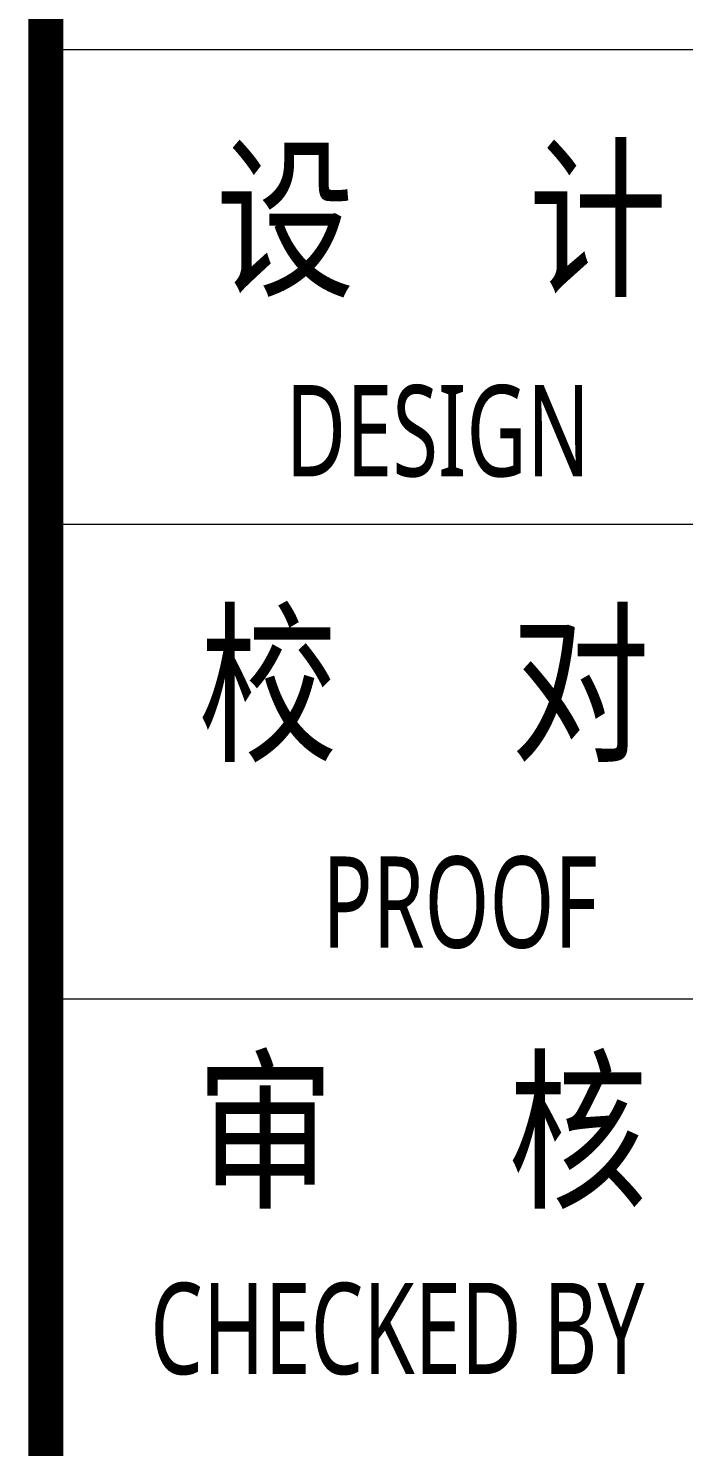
# Model space of a CAD drawing. Header units: inches. Extents: x -3733042 to -3450527, y 579159 to 997713.
# Drawn here: x -3719506 to -3719057, y 625699 to 626670 of the extents above; entities that cross this region are included whole.
import ezdxf
from ezdxf.enums import TextEntityAlignment as Align

# ---------------------------------------------------------------- set-up
doc = ezdxf.new("R2010")
doc.units = ezdxf.units.IN
doc.header["$LTSCALE"] = 1000
doc.header["$MEASUREMENT"] = 0
doc.layers.get('0').update_dxf_attribs({"lineweight": 18})
for name, color, linetype, lineweight in [('0-TK', 4, 'Continuous', 18), ('PUB_TITLE', 153, 'Continuous', 18), ('SURFACE', 255, 'Continuous', 18)]:
    doc.layers.add(name, color=color, linetype=linetype, lineweight=lineweight)
doc.styles.add('-黑体', font='', dxfattribs={"width": 0.7})
doc.styles.get('-黑体').set_extended_font_data('微软雅黑')

# ---------------------------------------------------------------- blocks, each defined once
blk = doc.blocks.new('A$C25720DE8')
at = {"layer": '0-TK'}
blk.add_lwpolyline([(81285.8, 1500, 144, 144, 0), (81285.8, 61500, 144, 144, 0)], format="xyseb", dxfattribs=at)

msp = doc.modelspace()

# ---------------------------------------------------------------- linework, layer by layer
at = {"layer": '0-TK'}
msp.add_lwpolyline([(-3719493.9, 624109.34, 24, 24, 0), (-3719493.9, 634109.34, 24, 24, 0)], format="xyseb", dxfattribs=at)
at = {"layer": 'PUB_TITLE'}
for p, q in [((-3719493.9, 626655.37), (-3718441.54, 626655.37)), ((-3719493.9, 626330.37), (-3718441.54, 626330.37)), ((-3719493.9, 626005.37), (-3718441.54, 626005.37))]:
    msp.add_line(p, q, dxfattribs=at)

# ---------------------------------------------------------------- block references
at = {"layer": 'SURFACE', "xscale": 0.1666666666666667, "yscale": 0.1666666666666667, "zscale": 0.1666666666666667}
msp.add_blockref('A$C25720DE8', (-3733041.54, 623859.34), dxfattribs=at)

# ---------------------------------------------------------------- texts
at = {"style": '-黑体', "width": 0.7}
for s, p in [('DESIGN', (-3719329.78, 626394.27)), ('PROOF', (-3719304.48, 626071.53))]:
    msp.add_text(s, height=62.5, dxfattribs=at).set_placement(p, align=Align.MIDDLE_LEFT)
at = {"attachment_point": 4, "style": '-黑体'}
for s, insert, char_height, width in [('{\\W0.8;设     计}', (-3719377.55, 626534.26), 87.5, 477.5085), ('{\\W0.8;校     对}', (-3719389.55, 626215.83), 87.5, 479.3867), ('{\\W0.8;审     核}', (-3719391.33, 625910), 87.5, 474.7359), ('CHECKED BY', (-3719422.43, 625779.19), 62.5, 527.3477)]:
    msp.add_mtext(s, dxfattribs=dict(at, insert=insert, char_height=char_height, width=width))

doc.saveas('drawing.dxf')
